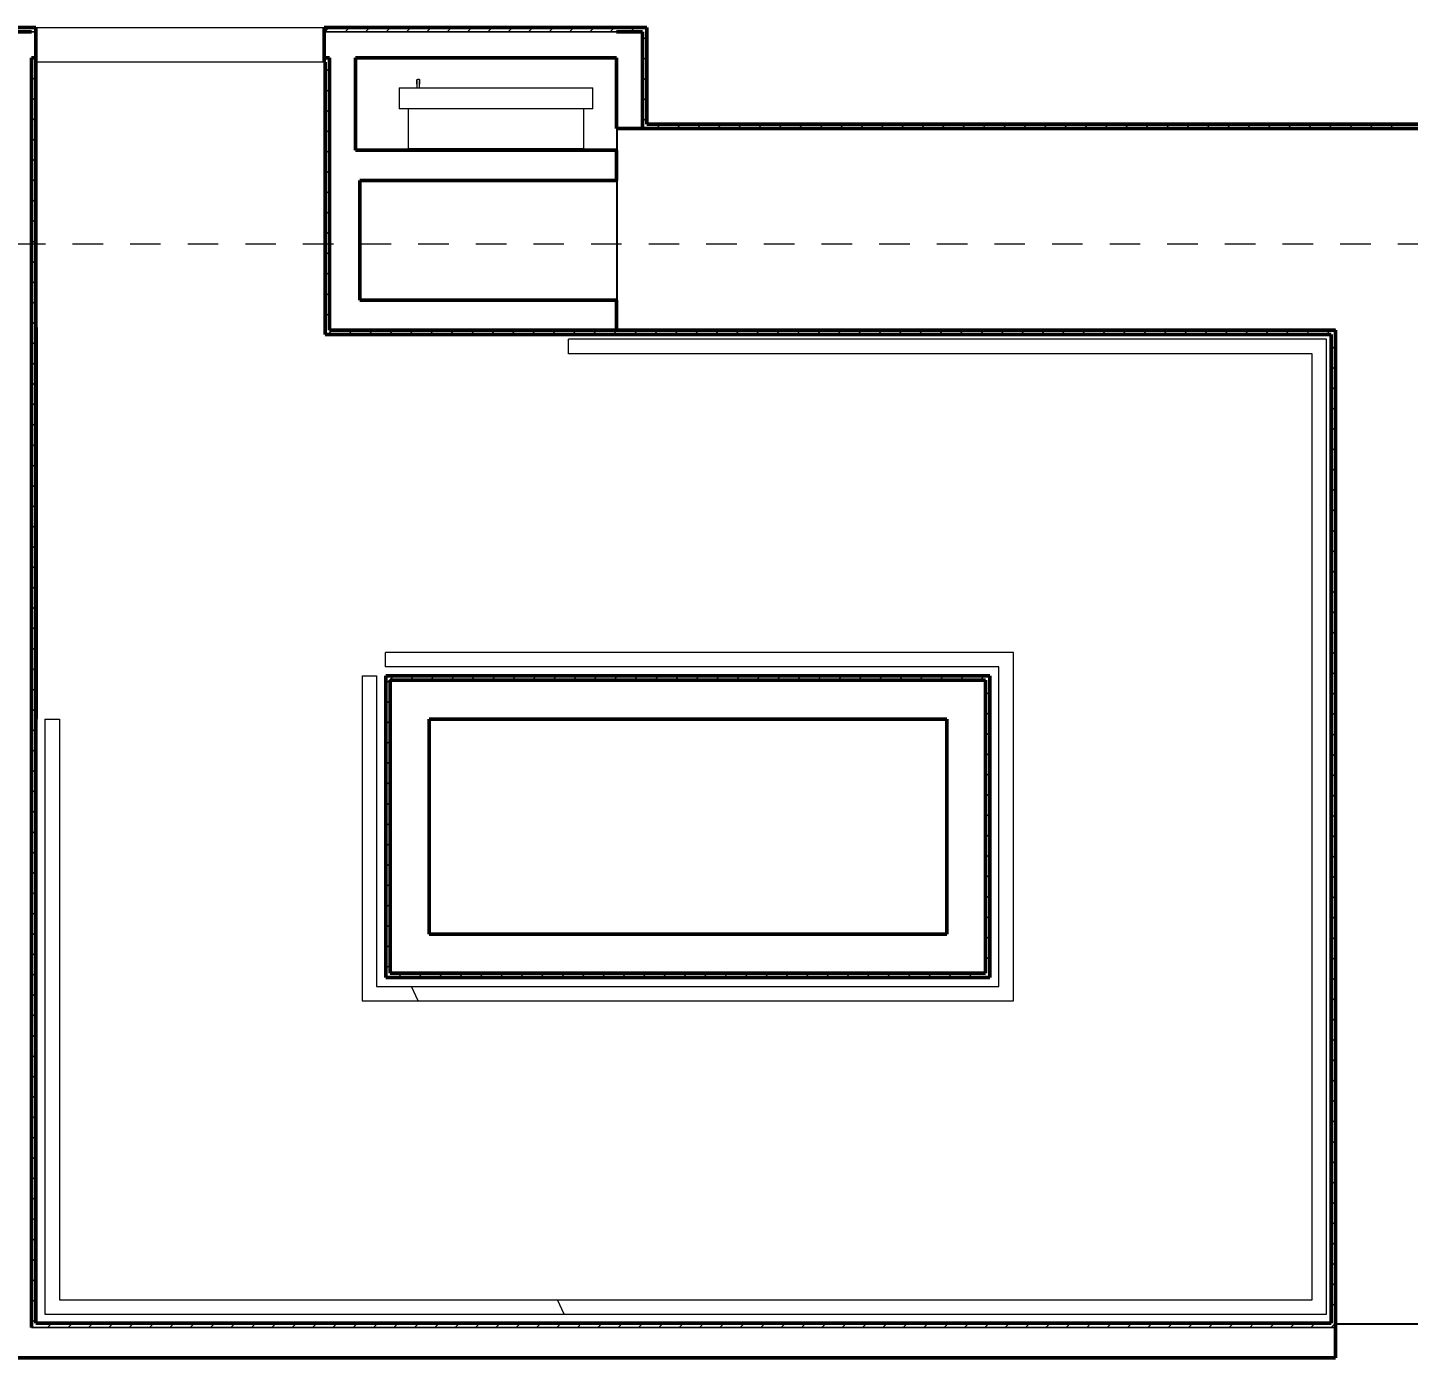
# Model space of a CAD drawing. Header units: inches. Extents: x -3 to 209, y -384 to 20.
# Drawn here: x 146.805 to 151.597, y -181.744 to -177.117 of the extents above; entities that cross this region are included whole.
import ezdxf
from ezdxf import colors
from ezdxf.entities.mleader import LeaderData, LeaderLine
from ezdxf.math import Vec2, Vec3

# ---------------------------------------------------------------- set-up
doc = ezdxf.new("R2010")
doc.units = ezdxf.units.IN
doc.header["$MEASUREMENT"] = 0
doc.linetypes.add('Grid Line', pattern=[0.022225, 0.0127, -0.003175, 0.003175, -0.003175])
doc.linetypes.add('Grid Line 1_2_', pattern=[0.022225, 0.0127, -0.003175, 0.003175, -0.003175])
for name, color, linetype, lineweight in [('A-DETL', 253, 'Continuous', 9), ('A-FLOR-HRAL', 253, 'Continuous', 9), ('A-WALL-PATT', 253, 'Continuous', 50), ('HVAC -Textos Extraccion', 2, 'Continuous', 9), ('M-EQPM', 7, 'Continuous', 50), ('S-BEAM', 253, 'Continuous', 13), ('S-GRID', 253, 'Continuous', 9)]:
    doc.layers.add(name, color=color, linetype=linetype, lineweight=lineweight)
doc.layers.add('A-WALL', color=253, linetype='Continuous')
doc.styles.get("Standard").update_dxf_attribs({"font": 'arial.ttf'})

msp = doc.modelspace()

# ---------------------------------------------------------------- linework, layer by layer
at = {"layer": 'A-DETL'}
for p, q in [((148.156, -177.2996), (148.1561, -177.2995)), ((148.156, -177.2996), (148.1561, -177.2995)), ((148.156, -177.2998), (148.156, -177.2996)), ((148.156, -177.2998), (148.156, -177.2996)), ((148.156, -177.3), (148.156, -177.2998)), ((148.156, -177.3), (148.156, -177.2998)), ((148.156, -177.3001), (148.156, -177.3)), ((148.156, -177.3), (148.156, -177.3)), ((148.156, -177.3), (148.156, -177.3)), ((148.156, -177.3), (148.156, -177.3001)), ((148.156, -177.3001), (148.156, -177.3)), ((148.156, -177.3), (148.156, -177.3)), ((148.156, -177.3), (148.156, -177.3)), ((148.156, -177.3), (148.156, -177.3001)), ((148.156, -177.3002), (148.156, -177.3001)), ((148.156, -177.3001), (148.156, -177.3001)), ((148.156, -177.3001), (148.156, -177.3001)), ((148.156, -177.3001), (148.156, -177.3002)), ((148.156, -177.3002), (148.156, -177.3001)), ((148.156, -177.3001), (148.156, -177.3001)), ((148.156, -177.3001), (148.156, -177.3001)), ((148.156, -177.3001), (148.156, -177.3002)), ((148.156, -177.3003), (148.156, -177.3002)), ((148.156, -177.3002), (148.156, -177.3003)), ((148.156, -177.3003), (148.156, -177.3002)), ((148.156, -177.3002), (148.156, -177.3003)), ((148.156, -177.3004), (148.156, -177.3003)), ((148.156, -177.3003), (148.156, -177.3004)), ((148.156, -177.3004), (148.156, -177.3003)), ((148.156, -177.3003), (148.156, -177.3004)), ((148.156, -177.3006), (148.156, -177.3004)), ((148.156, -177.3004), (148.156, -177.3005)), ((148.156, -177.3006), (148.156, -177.3004)), ((148.156, -177.3004), (148.156, -177.3005)), ((148.156, -177.3005), (148.156, -177.3007)), ((148.156, -177.3005), (148.156, -177.3007)), ((148.156, -177.3007), (148.156, -177.3006)), ((148.156, -177.3007), (148.156, -177.3006)), ((148.156, -177.3009), (148.156, -177.3007)), ((148.156, -177.3007), (148.156, -177.3008)), ((148.156, -177.3009), (148.156, -177.3007)), ((148.156, -177.3007), (148.156, -177.3008)), ((148.156, -177.3008), (148.156, -177.301)), ((148.156, -177.3008), (148.156, -177.301)), ((148.156, -177.3011), (148.156, -177.3009)), ((148.156, -177.3011), (148.156, -177.3009)), ((148.156, -177.301), (148.156, -177.3012)), ((148.156, -177.301), (148.156, -177.3012)), ((148.156, -177.3012), (148.156, -177.3011)), ((148.156, -177.3012), (148.156, -177.3011)), ((148.1561, -177.2991), (148.1562, -177.2989)), ((148.1561, -177.2991), (148.1562, -177.2989)), ((148.1561, -177.2993), (148.1561, -177.2991)), ((148.1561, -177.2993), (148.1561, -177.2991)), ((148.1561, -177.2995), (148.1561, -177.2993)), ((148.1561, -177.2995), (148.1561, -177.2993)), ((148.1562, -177.2987), (148.1563, -177.2985)), ((148.1562, -177.2987), (148.1563, -177.2985)), ((148.1562, -177.2989), (148.1562, -177.2987)), ((148.1562, -177.2989), (148.1562, -177.2987)), ((148.1563, -177.2984), (148.1564, -177.2982)), ((148.1563, -177.2984), (148.1564, -177.2982)), ((148.1563, -177.2985), (148.1563, -177.2984)), ((148.1563, -177.2985), (148.1563, -177.2984)), ((148.1564, -177.2982), (148.1565, -177.298)), ((148.1564, -177.2982), (148.1565, -177.298)), ((148.1565, -177.298), (148.1566, -177.2978)), ((148.1565, -177.298), (148.1566, -177.2978)), ((148.1566, -177.2977), (148.1567, -177.2975)), ((148.1566, -177.2977), (148.1567, -177.2975)), ((148.1566, -177.2978), (148.1566, -177.2977)), ((148.1566, -177.2978), (148.1566, -177.2977)), ((148.1567, -177.2975), (148.1569, -177.2973)), ((148.1567, -177.2975), (148.1569, -177.2973)), ((148.1569, -177.2973), (148.157, -177.2972)), ((148.1569, -177.2973), (148.157, -177.2972)), ((148.157, -177.2972), (148.1571, -177.297)), ((148.157, -177.2972), (148.1571, -177.297)), ((148.1571, -177.297), (148.1572, -177.2969)), ((148.1571, -177.297), (148.1572, -177.2969)), ((148.1572, -177.2969), (148.1573, -177.2967)), ((148.1572, -177.2969), (148.1573, -177.2967)), ((148.1573, -177.2967), (148.1575, -177.2966)), ((148.1573, -177.2967), (148.1575, -177.2966)), ((148.1575, -177.2966), (148.1576, -177.2965)), ((148.1575, -177.2966), (148.1576, -177.2965)), ((148.1576, -177.2965), (148.1577, -177.2964)), ((148.1576, -177.2965), (148.1577, -177.2964)), ((148.1577, -177.2964), (148.1579, -177.2962)), ((148.1577, -177.2964), (148.1579, -177.2962)), ((148.1579, -177.2962), (148.1581, -177.2961)), ((148.1579, -177.2962), (148.1581, -177.2961)), ((148.1581, -177.2961), (148.1582, -177.296)), ((148.1581, -177.2961), (148.1582, -177.296)), ((148.1582, -177.296), (148.1584, -177.2959)), ((148.1582, -177.296), (148.1584, -177.2959)), ((148.1584, -177.2959), (148.1585, -177.2958)), ((148.1584, -177.2959), (148.1585, -177.2958)), ((148.163, -177.2958), (148.1631, -177.2959)), ((148.163, -177.2958), (148.1631, -177.2959)), ((148.1631, -177.2959), (148.1633, -177.296)), ((148.1631, -177.2959), (148.1633, -177.296)), ((148.1633, -177.296), (148.1635, -177.2961)), ((148.1633, -177.296), (148.1635, -177.2961)), ((148.1635, -177.2961), (148.1636, -177.2962)), ((148.1635, -177.2961), (148.1636, -177.2962)), ((148.1636, -177.2962), (148.1638, -177.2963)), ((148.1636, -177.2962), (148.1638, -177.2963)), ((148.1638, -177.2963), (148.1639, -177.2964)), ((148.1638, -177.2963), (148.1639, -177.2964)), ((148.1639, -177.2964), (148.1641, -177.2966)), ((148.1639, -177.2964), (148.1641, -177.2966)), ((148.1641, -177.2966), (148.1642, -177.2967)), ((148.1641, -177.2966), (148.1642, -177.2967)), ((148.1642, -177.2967), (148.1643, -177.2968)), ((148.1642, -177.2967), (148.1643, -177.2968)), ((148.1643, -177.2968), (148.1645, -177.297)), ((148.1643, -177.2968), (148.1645, -177.297)), ((148.1645, -177.297), (148.1646, -177.2971)), ((148.1645, -177.297), (148.1646, -177.2971)), ((148.1646, -177.2971), (148.1647, -177.2973)), ((148.1646, -177.2971), (148.1647, -177.2973)), ((148.1647, -177.2973), (148.1648, -177.2975)), ((148.1647, -177.2973), (148.1648, -177.2975)), ((148.1648, -177.2975), (148.1649, -177.2976)), ((148.1648, -177.2975), (148.1649, -177.2976)), ((148.1649, -177.2976), (148.165, -177.2978)), ((148.1649, -177.2976), (148.165, -177.2978)), ((148.165, -177.2978), (148.1651, -177.298)), ((148.165, -177.2978), (148.1651, -177.298)), ((148.1651, -177.298), (148.1651, -177.2981)), ((148.1651, -177.298), (148.1651, -177.2981)), ((148.1651, -177.2981), (148.1652, -177.2983)), ((148.1651, -177.2981), (148.1652, -177.2983)), ((148.1652, -177.2983), (148.1653, -177.2985)), ((148.1652, -177.2983), (148.1653, -177.2985)), ((148.1653, -177.2985), (148.1653, -177.2987)), ((148.1653, -177.2985), (148.1653, -177.2987)), ((148.1653, -177.2987), (148.1654, -177.2988)), ((148.1653, -177.2987), (148.1654, -177.2988)), ((148.1654, -177.2988), (148.1654, -177.299)), ((148.1654, -177.2988), (148.1654, -177.299)), ((148.1654, -177.299), (148.1655, -177.2992)), ((148.1654, -177.299), (148.1655, -177.2992)), ((148.1655, -177.2992), (148.1655, -177.2994)), ((148.1655, -177.2992), (148.1655, -177.2994)), ((148.1655, -177.2994), (148.1655, -177.2996)), ((148.1655, -177.2994), (148.1655, -177.2996)), ((148.1655, -177.2996), (148.1655, -177.2998)), ((148.1655, -177.2996), (148.1655, -177.2998)), ((148.1655, -177.2998), (148.1655, -177.3)), ((148.1655, -177.2998), (148.1655, -177.3)), ((148.1655, -177.3), (148.1655, -177.3)), ((148.1655, -177.3), (148.1655, -177.3001)), ((148.1655, -177.3), (148.1655, -177.3)), ((148.1655, -177.3001), (148.1655, -177.3)), ((148.1655, -177.3), (148.1655, -177.3)), ((148.1655, -177.3), (148.1655, -177.3)), ((148.1655, -177.3), (148.1655, -177.3001)), ((148.1655, -177.3), (148.1655, -177.3)), ((148.1655, -177.3001), (148.1655, -177.3)), ((148.1655, -177.3), (148.1655, -177.3)), ((148.1655, -177.3001), (148.1655, -177.3001)), ((148.1655, -177.3001), (148.1655, -177.3002)), ((148.1655, -177.3002), (148.1655, -177.3001)), ((148.1655, -177.3001), (148.1655, -177.3001)), ((148.1655, -177.3001), (148.1655, -177.3001)), ((148.1655, -177.3001), (148.1655, -177.3002)), ((148.1655, -177.3002), (148.1655, -177.3001)), ((148.1655, -177.3001), (148.1655, -177.3001)), ((148.1655, -177.3002), (148.1655, -177.3003)), ((148.1655, -177.3003), (148.1655, -177.3002)), ((148.1655, -177.3002), (148.1655, -177.3003)), ((148.1655, -177.3003), (148.1655, -177.3002)), ((148.1655, -177.3003), (148.1655, -177.3004)), ((148.1655, -177.3004), (148.1655, -177.3003)), ((148.1655, -177.3003), (148.1655, -177.3004)), ((148.1655, -177.3004), (148.1655, -177.3003)), ((148.1655, -177.3004), (148.1655, -177.3005)), ((148.1655, -177.3006), (148.1655, -177.3004)), ((148.1655, -177.3004), (148.1655, -177.3005)), ((148.1655, -177.3006), (148.1655, -177.3004)), ((148.1655, -177.3005), (148.1655, -177.3007)), ((148.1655, -177.3005), (148.1655, -177.3007)), ((148.1655, -177.3007), (148.1655, -177.3006)), ((148.1655, -177.3007), (148.1655, -177.3006)), ((148.1655, -177.3007), (148.1655, -177.3008)), ((148.1655, -177.3009), (148.1655, -177.3007)), ((148.1655, -177.3007), (148.1655, -177.3008)), ((148.1655, -177.3009), (148.1655, -177.3007)), ((148.1655, -177.3008), (148.1655, -177.301)), ((148.1655, -177.3008), (148.1655, -177.301)), ((148.1655, -177.3011), (148.1655, -177.3009)), ((148.1655, -177.3011), (148.1655, -177.3009)), ((148.1655, -177.301), (148.1655, -177.3012)), ((148.1655, -177.301), (148.1655, -177.3012)), ((148.1655, -177.3012), (148.1655, -177.3011)), ((148.1655, -177.3012), (148.1655, -177.3011))]:
    msp.add_line(p, q, dxfattribs=at)
at = {"layer": 'A-FLOR-HRAL'}
for p, q in [((148.6821, -178.2489), (148.6821, -178.1989)), ((150.3621, -178.1989), (148.6821, -178.1989)), ((151.3134, -178.1989), (150.3621, -178.1989)), ((151.3134, -179.5347), (151.3134, -178.1989)), ((150.3621, -178.2489), (148.6821, -178.2489)), ((151.2634, -178.2489), (150.3621, -178.2489)), ((151.2634, -179.5347), (151.2634, -178.2489)), ((148.0471, -179.3361), (148.0471, -179.2861)), ((148.6821, -179.2861), (148.0471, -179.2861)), ((150.2262, -179.2861), (148.6821, -179.2861)), ((150.2262, -179.5347), (150.2262, -179.2861)), ((147.9657, -179.3675), (148.0157, -179.3675)), ((147.9657, -179.3675), (147.9657, -179.5175)), ((148.0157, -179.3675), (148.0157, -179.5175)), ((148.6821, -179.3361), (148.0471, -179.3361)), ((150.1762, -179.3361), (148.6821, -179.3361)), ((150.1762, -179.5347), (150.1762, -179.3361)), ((146.8652, -179.5175), (146.9152, -179.5175)), ((146.8652, -179.5175), (146.8652, -180.3575)), ((146.9152, -179.5175), (146.9152, -180.3575)), ((147.9657, -179.5175), (147.9657, -180.3575)), ((148.0157, -179.5175), (148.0157, -180.3575)), ((150.1762, -180.4461), (150.1762, -179.5347)), ((150.2262, -180.4961), (150.2262, -179.5347)), ((151.2634, -180.6547), (151.2634, -179.5347)), ((151.3134, -180.6547), (151.3134, -179.5347)), ((146.8652, -180.3575), (146.8652, -181.5832)), ((146.9152, -180.3575), (146.9152, -181.5332)), ((147.9657, -180.3575), (147.9657, -180.4961)), ((148.0157, -180.3575), (148.0157, -180.4461)), ((148.0157, -180.4461), (148.1369, -180.4461)), ((148.1602, -180.4961), (148.1369, -180.4461)), ((148.1369, -180.4461), (150.0821, -180.4461)), ((150.0821, -180.4461), (150.1762, -180.4461)), ((147.9657, -180.4961), (148.1602, -180.4961)), ((148.1602, -180.4961), (150.0821, -180.4961)), ((150.0821, -180.4961), (150.2262, -180.4961)), ((151.2634, -181.5332), (151.2634, -180.6547)), ((151.3134, -181.5832), (151.3134, -180.6547)), ((146.9152, -181.5332), (147.8421, -181.5332)), ((147.8421, -181.5332), (148.6439, -181.5332)), ((148.6672, -181.5832), (148.6439, -181.5332)), ((148.6439, -181.5332), (150.0821, -181.5332)), ((150.0821, -181.5332), (151.2634, -181.5332)), ((146.8652, -181.5832), (147.8421, -181.5832)), ((147.8421, -181.5832), (148.6672, -181.5832)), ((148.6672, -181.5832), (150.0821, -181.5832)), ((150.0821, -181.5832), (151.3134, -181.5832))]:
    msp.add_line(p, q, dxfattribs=at)
at = {"layer": 'A-WALL', "lineweight": 50}
for p, q in [((146.8338, -177.1168), (145.7245, -177.1168)), ((146.8338, -177.1318), (146.8338, -177.1168)), ((148.9388, -177.1168), (147.8338, -177.1168)), ((147.8338, -177.1168), (147.8338, -177.1318)), ((148.9538, -177.1168), (148.9388, -177.1168)), ((148.9538, -177.4525), (148.9538, -177.1168)), ((145.7245, -177.1318), (146.8188, -177.1318)), ((146.8188, -177.1318), (146.7138, -177.1318)), ((146.8338, -177.2218), (146.8338, -177.1318)), ((147.8338, -177.1318), (147.8338, -177.2218)), ((148.9388, -177.1318), (148.8488, -177.1318)), ((148.8488, -177.1318), (148.9388, -177.1318)), ((148.9388, -177.4675), (148.9388, -177.1318)), ((148.9388, -177.1318), (148.9388, -177.4675)), ((146.8337, -177.2218), (146.8187, -177.2218)), ((146.8187, -177.2218), (146.8188, -178.1676)), ((146.8188, -181.6296), (146.8188, -177.2218)), ((146.8188, -177.2218), (146.8338, -177.2218)), ((146.8338, -178.1676), (146.8337, -177.2218)), ((147.8338, -177.2218), (147.8338, -177.2368)), ((147.8338, -177.2368), (147.838, -177.2368)), ((147.838, -177.2218), (147.853, -177.2218)), ((147.853, -177.2218), (147.838, -177.2218)), ((147.838, -177.2368), (147.838, -178.1676)), ((147.853, -177.2218), (147.853, -177.5426)), ((147.853, -178.1676), (147.853, -177.2218)), ((147.943, -177.5426), (147.943, -177.2218)), ((147.943, -177.2218), (148.8488, -177.2218)), ((148.8488, -177.2218), (148.8488, -177.4675)), ((155.2511, -177.4525), (148.9538, -177.4525)), ((148.8488, -177.4675), (148.9388, -177.4675)), ((148.9388, -177.4675), (148.9538, -177.4675)), ((148.9538, -177.4675), (153.4209, -177.4675)), ((147.853, -177.5426), (147.853, -177.6476)), ((148.8488, -177.5426), (147.943, -177.5426)), ((148.8488, -177.6476), (148.8488, -177.5426)), ((147.853, -177.6476), (147.853, -178.1675)), ((147.958, -177.6476), (148.8488, -177.6476)), ((147.958, -178.0625), (147.958, -177.6476)), ((148.8488, -178.0625), (147.958, -178.0625)), ((148.8488, -178.1675), (148.8488, -178.0625)), ((146.8188, -178.1676), (146.8188, -181.6146)), ((146.8338, -181.6146), (146.8338, -178.1676)), ((147.838, -178.1676), (147.838, -178.1826)), ((147.853, -178.1675), (147.958, -178.1675)), ((151.3298, -178.1676), (147.853, -178.1676)), ((147.958, -178.1675), (148.8488, -178.1675)), ((151.3448, -178.1676), (151.3298, -178.1676)), ((151.3448, -181.6146), (151.3448, -178.1676)), ((147.838, -178.1826), (151.3298, -178.1826)), ((151.3298, -178.1826), (151.3298, -181.6146)), ((150.1448, -179.3675), (148.0485, -179.3675)), ((148.0485, -179.3675), (148.0485, -179.3825)), ((150.1448, -179.3825), (150.1448, -179.3675)), ((148.0485, -179.3825), (148.0485, -180.3997)), ((150.1298, -179.3825), (148.0635, -179.3825)), ((148.0635, -179.3825), (148.0635, -179.5175)), ((148.0635, -179.3825), (150.1298, -179.3825)), ((148.0635, -180.3997), (148.0635, -179.3825)), ((150.1298, -179.5175), (150.1298, -179.3825)), ((150.1298, -179.3825), (150.1298, -180.3997)), ((150.1448, -180.4147), (150.1448, -179.3825)), ((148.0635, -179.5175), (148.0635, -180.2647)), ((148.1985, -179.5175), (149.9948, -179.5175)), ((148.1985, -180.2647), (148.1985, -179.5175)), ((149.9948, -179.5175), (149.9948, -180.2647)), ((150.1298, -180.3997), (150.1298, -179.5175)), ((148.0635, -180.2647), (148.0635, -180.3997)), ((149.9948, -180.2647), (148.1985, -180.2647)), ((148.0485, -180.3997), (148.0485, -180.4147)), ((148.0485, -180.4147), (150.1298, -180.4147)), ((148.0635, -180.3997), (149.9948, -180.3997)), ((150.1298, -180.3997), (148.0635, -180.3997)), ((149.9948, -180.3997), (150.1298, -180.3997)), ((150.1298, -180.4147), (150.1448, -180.4147)), ((146.8188, -181.6146), (146.8188, -181.6296)), ((151.3298, -181.6146), (146.8338, -181.6146)), ((151.3448, -181.6296), (151.3448, -181.6146)), ((151.3448, -181.7346), (151.3448, -181.6296)), ((146.7138, -181.7346), (146.8188, -181.7346)), ((146.8188, -181.7346), (151.3448, -181.7346))]:
    msp.add_line(p, q, dxfattribs=at)
at = {"layer": 'A-WALL', "lineweight": 9}
for p, q in [((146.8338, -177.1168), (147.8338, -177.1168)), ((147.8338, -177.2368), (146.8338, -177.2368))]:
    msp.add_line(p, q, dxfattribs=at)
at = {"layer": 'A-WALL', "lineweight": 18}
for p, q in [((146.8338, -177.1318), (146.8188, -177.1318)), ((146.8188, -177.1318), (146.8338, -177.1318)), ((148.8488, -177.1318), (147.8338, -177.1318)), ((147.8338, -177.1318), (148.8488, -177.1318)), ((147.8338, -177.2218), (147.838, -177.2218)), ((147.838, -177.2218), (147.8338, -177.2218)), ((151.3448, -181.6296), (146.8188, -181.6296)), ((146.8188, -181.6296), (151.3448, -181.6296))]:
    msp.add_line(p, q, dxfattribs=at)
at = {"layer": 'A-WALL', "lineweight": 25}
for p, q in [((152.0458, -177.4675), (148.8498, -177.4675)), ((148.8498, -177.4675), (148.8498, -178.1675)), ((148.8498, -178.1675), (151.3458, -178.1675)), ((151.3458, -178.1675), (151.3458, -181.6175)), ((151.3458, -181.6175), (152.0458, -181.6175))]:
    msp.add_line(p, q, dxfattribs=at)
at = {"layer": 'A-WALL-PATT', "linetype": 'Continuous', "lineweight": 9}
for p, q in [((147.8368, -177.1318), (147.8518, -177.1168)), ((147.9075, -177.1318), (147.9225, -177.1168)), ((147.9782, -177.1318), (147.9932, -177.1168)), ((148.0489, -177.1318), (148.0639, -177.1168)), ((148.1196, -177.1318), (148.1346, -177.1168)), ((148.1903, -177.1318), (148.2053, -177.1168)), ((148.261, -177.1318), (148.276, -177.1168)), ((148.3318, -177.1318), (148.3468, -177.1168)), ((148.4025, -177.1318), (148.4175, -177.1168)), ((148.4732, -177.1318), (148.4882, -177.1168)), ((148.5439, -177.1318), (148.5589, -177.1168)), ((148.6146, -177.1318), (148.6296, -177.1168)), ((148.6853, -177.1318), (148.7003, -177.1168)), ((148.756, -177.1318), (148.771, -177.1168)), ((148.8267, -177.1318), (148.8417, -177.1168)), ((148.8974, -177.1318), (148.9124, -177.1168)), ((148.9388, -177.1611), (148.9538, -177.1461)), ((148.9388, -177.2319), (148.9538, -177.2169)), ((146.8187, -177.2306), (146.8275, -177.2218)), ((147.838, -177.272), (147.853, -177.257)), ((146.8188, -177.3013), (146.8337, -177.2863)), ((148.9388, -177.3026), (148.9538, -177.2876)), ((146.8188, -177.372), (146.8338, -177.357)), ((147.838, -177.3427), (147.853, -177.3277)), ((148.9388, -177.3733), (148.9538, -177.3583)), ((147.838, -177.4134), (147.853, -177.3984)), ((146.8188, -177.4427), (146.8338, -177.4277)), ((148.9388, -177.444), (148.9538, -177.429)), ((148.986, -177.4675), (149.001, -177.4525)), ((149.0567, -177.4675), (149.0717, -177.4525)), ((149.1274, -177.4675), (149.1424, -177.4525)), ((149.1981, -177.4675), (149.2131, -177.4525)), ((149.2688, -177.4675), (149.2838, -177.4525)), ((149.3395, -177.4675), (149.3545, -177.4525)), ((149.4102, -177.4675), (149.4252, -177.4525)), ((149.481, -177.4675), (149.496, -177.4525)), ((149.5517, -177.4675), (149.5667, -177.4525)), ((149.6224, -177.4675), (149.6374, -177.4525)), ((149.6931, -177.4675), (149.7081, -177.4525)), ((149.7638, -177.4675), (149.7788, -177.4525)), ((149.8345, -177.4675), (149.8495, -177.4525)), ((149.9052, -177.4675), (149.9202, -177.4525)), ((149.9759, -177.4675), (149.9909, -177.4525)), ((150.0466, -177.4675), (150.0616, -177.4525)), ((150.1174, -177.4675), (150.1324, -177.4525)), ((150.1881, -177.4675), (150.2031, -177.4525)), ((150.2588, -177.4675), (150.2738, -177.4525)), ((150.3295, -177.4675), (150.3445, -177.4525)), ((150.4002, -177.4675), (150.4152, -177.4525)), ((150.4709, -177.4675), (150.4859, -177.4525)), ((150.5416, -177.4675), (150.5566, -177.4525)), ((150.6123, -177.4675), (150.6273, -177.4525)), ((150.683, -177.4675), (150.698, -177.4525)), ((150.7538, -177.4675), (150.7688, -177.4525)), ((150.8245, -177.4675), (150.8395, -177.4525)), ((150.8952, -177.4675), (150.9102, -177.4525)), ((150.9659, -177.4675), (150.9809, -177.4525)), ((151.0366, -177.4675), (151.0516, -177.4525)), ((151.1073, -177.4675), (151.1223, -177.4525)), ((151.178, -177.4675), (151.193, -177.4525)), ((151.2487, -177.4675), (151.2637, -177.4525)), ((151.3194, -177.4675), (151.3344, -177.4525)), ((151.3901, -177.4675), (151.4051, -177.4525)), ((151.4609, -177.4675), (151.4759, -177.4525)), ((151.5316, -177.4675), (151.5466, -177.4525)), ((146.8188, -177.5134), (146.8338, -177.4984)), ((147.838, -177.4841), (147.853, -177.4691)), ((147.838, -177.5549), (147.853, -177.5399)), ((146.8188, -177.5841), (146.8338, -177.5691)), ((146.8188, -177.6548), (146.8338, -177.6398)), ((147.838, -177.6256), (147.853, -177.6106)), ((147.838, -177.6963), (147.853, -177.6813)), ((146.8188, -177.7255), (146.8338, -177.7105)), ((146.8188, -177.7962), (146.8338, -177.7812)), ((147.838, -177.767), (147.853, -177.752)), ((147.838, -177.8377), (147.853, -177.8227)), ((146.8188, -177.867), (146.8338, -177.852)), ((146.8188, -177.9377), (146.8338, -177.9227)), ((147.838, -177.9084), (147.853, -177.8934)), ((147.838, -177.9791), (147.853, -177.9641)), ((146.8188, -178.0084), (146.8338, -177.9934)), ((147.838, -178.0498), (147.853, -178.0348)), ((146.8188, -178.0791), (146.8338, -178.0641)), ((147.838, -178.1205), (147.853, -178.1055)), ((146.8188, -178.1498), (146.8338, -178.1348)), ((147.8467, -178.1826), (147.8617, -178.1676)), ((147.9174, -178.1826), (147.9324, -178.1676)), ((147.9881, -178.1826), (148.0031, -178.1676)), ((148.0588, -178.1826), (148.0738, -178.1676)), ((148.1295, -178.1826), (148.1445, -178.1676)), ((148.2002, -178.1826), (148.2152, -178.1676)), ((148.2709, -178.1826), (148.2859, -178.1676)), ((148.3416, -178.1826), (148.3566, -178.1676)), ((148.4124, -178.1826), (148.4274, -178.1676)), ((148.4831, -178.1826), (148.4981, -178.1676)), ((148.5538, -178.1826), (148.5688, -178.1676)), ((148.6245, -178.1826), (148.6395, -178.1676)), ((148.6952, -178.1826), (148.7102, -178.1676)), ((148.7659, -178.1826), (148.7809, -178.1676)), ((148.8366, -178.1826), (148.8516, -178.1676)), ((148.9073, -178.1826), (148.9223, -178.1676)), ((148.978, -178.1826), (148.993, -178.1676)), ((149.0487, -178.1826), (149.0637, -178.1676)), ((149.1195, -178.1826), (149.1345, -178.1676)), ((149.1902, -178.1826), (149.2052, -178.1676)), ((149.2609, -178.1826), (149.2759, -178.1676)), ((149.3316, -178.1826), (149.3466, -178.1676)), ((149.4023, -178.1826), (149.4173, -178.1676)), ((149.473, -178.1826), (149.488, -178.1676)), ((149.5437, -178.1826), (149.5587, -178.1676)), ((149.6144, -178.1826), (149.6294, -178.1676)), ((149.6851, -178.1826), (149.7001, -178.1676)), ((149.7559, -178.1826), (149.7709, -178.1676)), ((149.8266, -178.1826), (149.8416, -178.1676)), ((149.8973, -178.1826), (149.9123, -178.1676)), ((149.968, -178.1826), (149.983, -178.1676)), ((150.0387, -178.1826), (150.0537, -178.1676)), ((150.1094, -178.1826), (150.1244, -178.1676)), ((150.1801, -178.1826), (150.1951, -178.1676)), ((150.2508, -178.1826), (150.2658, -178.1676)), ((150.3215, -178.1826), (150.3365, -178.1676)), ((150.3923, -178.1826), (150.4073, -178.1676)), ((150.463, -178.1826), (150.478, -178.1676)), ((150.5337, -178.1826), (150.5487, -178.1676)), ((150.6044, -178.1826), (150.6194, -178.1676)), ((150.6751, -178.1826), (150.6901, -178.1676)), ((150.7458, -178.1826), (150.7608, -178.1676)), ((150.8165, -178.1826), (150.8315, -178.1676)), ((150.8872, -178.1826), (150.9022, -178.1676)), ((150.9579, -178.1826), (150.9729, -178.1676)), ((151.0286, -178.1826), (151.0436, -178.1676)), ((151.0994, -178.1826), (151.1144, -178.1676)), ((151.1701, -178.1826), (151.1851, -178.1676)), ((151.2408, -178.1826), (151.2558, -178.1676)), ((151.3115, -178.1826), (151.3265, -178.1676)), ((146.8188, -178.2205), (146.8338, -178.2055)), ((151.3298, -178.235), (151.3448, -178.22)), ((146.8188, -178.2912), (146.8338, -178.2762)), ((151.3298, -178.3057), (151.3448, -178.2907)), ((146.8188, -178.3619), (146.8338, -178.3469)), ((151.3298, -178.3764), (151.3448, -178.3614)), ((146.8188, -178.4326), (146.8338, -178.4176)), ((151.3298, -178.4471), (151.3448, -178.4321)), ((146.8188, -178.5033), (146.8338, -178.4883)), ((151.3298, -178.5178), (151.3448, -178.5028)), ((146.8188, -178.5741), (146.8338, -178.5591)), ((151.3298, -178.5885), (151.3448, -178.5735)), ((146.8188, -178.6448), (146.8338, -178.6298)), ((151.3298, -178.6592), (151.3448, -178.6442)), ((146.8188, -178.7155), (146.8338, -178.7005)), ((151.3298, -178.7299), (151.3448, -178.7149)), ((146.8188, -178.7862), (146.8338, -178.7712)), ((151.3298, -178.8006), (151.3448, -178.7856)), ((146.8188, -178.8569), (146.8338, -178.8419)), ((151.3298, -178.8714), (151.3448, -178.8564)), ((146.8188, -178.9276), (146.8338, -178.9126)), ((151.3298, -178.9421), (151.3448, -178.9271)), ((146.8188, -178.9983), (146.8338, -178.9833)), ((151.3298, -179.0128), (151.3448, -178.9978)), ((146.8188, -179.069), (146.8338, -179.054)), ((151.3298, -179.0835), (151.3448, -179.0685)), ((146.8188, -179.1397), (146.8338, -179.1247)), ((151.3298, -179.1542), (151.3448, -179.1392)), ((146.8188, -179.2104), (146.8338, -179.1954)), ((151.3298, -179.2249), (151.3448, -179.2099)), ((146.8188, -179.2812), (146.8338, -179.2662)), ((151.3298, -179.2956), (151.3448, -179.2806)), ((146.8188, -179.3519), (146.8338, -179.3369)), ((148.0609, -179.3825), (148.0759, -179.3675)), ((148.1316, -179.3825), (148.1466, -179.3675)), ((148.2024, -179.3825), (148.2174, -179.3675)), ((148.2731, -179.3825), (148.2881, -179.3675)), ((148.3438, -179.3825), (148.3588, -179.3675)), ((148.4145, -179.3825), (148.4295, -179.3675)), ((148.4852, -179.3825), (148.5002, -179.3675)), ((148.5559, -179.3825), (148.5709, -179.3675)), ((148.6266, -179.3825), (148.6416, -179.3675)), ((148.6973, -179.3825), (148.7123, -179.3675)), ((148.768, -179.3825), (148.783, -179.3675)), ((148.8388, -179.3825), (148.8538, -179.3675)), ((148.9095, -179.3825), (148.9245, -179.3675)), ((148.9802, -179.3825), (148.9952, -179.3675)), ((149.0509, -179.3825), (149.0659, -179.3675)), ((149.1216, -179.3825), (149.1366, -179.3675)), ((149.1923, -179.3825), (149.2073, -179.3675)), ((149.263, -179.3825), (149.278, -179.3675)), ((149.3337, -179.3825), (149.3487, -179.3675)), ((149.4044, -179.3825), (149.4194, -179.3675)), ((149.4751, -179.3825), (149.4901, -179.3675)), ((149.5459, -179.3825), (149.5609, -179.3675)), ((149.6166, -179.3825), (149.6316, -179.3675)), ((149.6873, -179.3825), (149.7023, -179.3675)), ((149.758, -179.3825), (149.773, -179.3675)), ((149.8287, -179.3825), (149.8437, -179.3675)), ((149.8994, -179.3825), (149.9144, -179.3675)), ((149.9701, -179.3825), (149.9851, -179.3675)), ((150.0408, -179.3825), (150.0558, -179.3675)), ((150.1115, -179.3825), (150.1265, -179.3675)), ((151.3298, -179.3663), (151.3448, -179.3513)), ((146.8188, -179.4226), (146.8338, -179.4076)), ((148.0485, -179.3949), (148.0609, -179.3825)), ((150.1298, -179.435), (150.1448, -179.42)), ((151.3298, -179.437), (151.3448, -179.422)), ((148.0485, -179.4656), (148.0635, -179.4506)), ((146.8188, -179.4933), (146.8338, -179.4783)), ((150.1298, -179.5057), (150.1448, -179.4907)), ((151.3298, -179.5077), (151.3448, -179.4927)), ((146.8188, -179.564), (146.8338, -179.549)), ((148.0485, -179.5363), (148.0635, -179.5213)), ((150.1298, -179.5764), (150.1448, -179.5614)), ((151.3298, -179.5785), (151.3448, -179.5635)), ((148.0485, -179.607), (148.0635, -179.592)), ((146.8188, -179.6347), (146.8338, -179.6197)), ((148.0485, -179.6777), (148.0635, -179.6627)), ((150.1298, -179.6471), (150.1448, -179.6321)), ((151.3298, -179.6492), (151.3448, -179.6342)), ((146.8188, -179.7054), (146.8338, -179.6904)), ((150.1298, -179.7178), (150.1448, -179.7028)), ((151.3298, -179.7199), (151.3448, -179.7049)), ((148.0485, -179.7485), (148.0635, -179.7335)), ((146.8188, -179.7761), (146.8338, -179.7611)), ((148.0485, -179.8192), (148.0635, -179.8042)), ((150.1298, -179.7885), (150.1448, -179.7735)), ((151.3298, -179.7906), (151.3448, -179.7756)), ((146.8188, -179.8468), (146.8338, -179.8318)), ((150.1298, -179.8592), (150.1448, -179.8442)), ((151.3298, -179.8613), (151.3448, -179.8463)), ((146.8188, -179.9176), (146.8338, -179.9026)), ((148.0485, -179.8899), (148.0635, -179.8749)), ((148.0485, -179.9606), (148.0635, -179.9456)), ((150.1298, -179.9299), (150.1448, -179.9149)), ((151.3298, -179.932), (151.3448, -179.917)), ((146.8188, -179.9883), (146.8338, -179.9733)), ((150.1298, -180.0006), (150.1448, -179.9856)), ((151.3298, -180.0027), (151.3448, -179.9877)), ((146.8188, -180.059), (146.8338, -180.044)), ((148.0485, -180.0313), (148.0635, -180.0163)), ((148.0485, -180.102), (148.0635, -180.087)), ((150.1298, -180.0714), (150.1448, -180.0564)), ((151.3298, -180.0734), (151.3448, -180.0584)), ((146.8188, -180.1297), (146.8338, -180.1147)), ((150.1298, -180.1421), (150.1448, -180.1271)), ((151.3298, -180.1441), (151.3448, -180.1291)), ((146.8188, -180.2004), (146.8338, -180.1854)), ((148.0485, -180.1727), (148.0635, -180.1577)), ((148.0485, -180.2434), (148.0635, -180.2284)), ((150.1298, -180.2128), (150.1448, -180.1978)), ((151.3298, -180.2149), (151.3448, -180.1999)), ((146.8188, -180.2711), (146.8338, -180.2561)), ((150.1298, -180.2835), (150.1448, -180.2685)), ((151.3298, -180.2856), (151.3448, -180.2706)), ((146.8188, -180.3418), (146.8338, -180.3268)), ((148.0485, -180.3141), (148.0635, -180.2991)), ((148.0485, -180.3849), (148.0635, -180.3699)), ((150.1298, -180.3542), (150.1448, -180.3392)), ((151.3298, -180.3563), (151.3448, -180.3413)), ((146.8188, -180.4125), (146.8338, -180.3975)), ((148.0894, -180.4147), (148.1044, -180.3997)), ((148.1601, -180.4147), (148.1751, -180.3997)), ((148.2308, -180.4147), (148.2458, -180.3997)), ((148.3015, -180.4147), (148.3165, -180.3997)), ((148.3722, -180.4147), (148.3872, -180.3997)), ((148.4429, -180.4147), (148.4579, -180.3997)), ((148.5137, -180.4147), (148.5287, -180.3997)), ((148.5844, -180.4147), (148.5994, -180.3997)), ((148.6551, -180.4147), (148.6701, -180.3997)), ((148.7258, -180.4147), (148.7408, -180.3997)), ((148.7965, -180.4147), (148.8115, -180.3997)), ((148.8672, -180.4147), (148.8822, -180.3997)), ((148.9379, -180.4147), (148.9529, -180.3997)), ((149.0086, -180.4147), (149.0236, -180.3997)), ((149.0793, -180.4147), (149.0943, -180.3997)), ((149.15, -180.4147), (149.165, -180.3997)), ((149.2208, -180.4147), (149.2358, -180.3997)), ((149.2915, -180.4147), (149.3065, -180.3997)), ((149.3622, -180.4147), (149.3772, -180.3997)), ((149.4329, -180.4147), (149.4479, -180.3997)), ((149.5036, -180.4147), (149.5186, -180.3997)), ((149.5743, -180.4147), (149.5893, -180.3997)), ((149.645, -180.4147), (149.66, -180.3997)), ((149.7157, -180.4147), (149.7307, -180.3997)), ((149.7864, -180.4147), (149.8014, -180.3997)), ((149.8572, -180.4147), (149.8722, -180.3997)), ((149.9279, -180.4147), (149.9429, -180.3997)), ((149.9986, -180.4147), (150.0136, -180.3997)), ((150.0693, -180.4147), (150.0843, -180.3997)), ((150.14, -180.4147), (150.1448, -180.4099)), ((151.3298, -180.427), (151.3448, -180.412)), ((146.8188, -180.4832), (146.8338, -180.4682)), ((151.3298, -180.4977), (151.3448, -180.4827)), ((146.8188, -180.5539), (146.8338, -180.5389)), ((151.3298, -180.5684), (151.3448, -180.5534)), ((146.8188, -180.6247), (146.8338, -180.6097)), ((151.3298, -180.6391), (151.3448, -180.6241)), ((146.8188, -180.6954), (146.8338, -180.6804)), ((151.3298, -180.7098), (151.3448, -180.6948)), ((146.8188, -180.7661), (146.8338, -180.7511)), ((151.3298, -180.7805), (151.3448, -180.7655)), ((146.8188, -180.8368), (146.8338, -180.8218)), ((151.3298, -180.8513), (151.3448, -180.8363)), ((146.8188, -180.9075), (146.8338, -180.8925)), ((151.3298, -180.922), (151.3448, -180.907)), ((146.8188, -180.9782), (146.8338, -180.9632)), ((151.3298, -180.9927), (151.3448, -180.9777)), ((146.8188, -181.0489), (146.8338, -181.0339)), ((151.3298, -181.0634), (151.3448, -181.0484)), ((146.8188, -181.1196), (146.8338, -181.1046)), ((151.3298, -181.1341), (151.3448, -181.1191)), ((146.8188, -181.1903), (146.8338, -181.1753)), ((151.3298, -181.2048), (151.3448, -181.1898)), ((146.8188, -181.2611), (146.8338, -181.2461)), ((151.3298, -181.2755), (151.3448, -181.2605)), ((146.8188, -181.3318), (146.8338, -181.3168)), ((151.3298, -181.3462), (151.3448, -181.3312)), ((146.8188, -181.4025), (146.8338, -181.3875)), ((151.3298, -181.4169), (151.3448, -181.4019)), ((146.8188, -181.4732), (146.8338, -181.4582)), ((151.3298, -181.4876), (151.3448, -181.4726)), ((146.8188, -181.5439), (146.8338, -181.5289)), ((151.3298, -181.5584), (151.3448, -181.5434)), ((146.8188, -181.6146), (146.8338, -181.5996)), ((146.8745, -181.6296), (146.8895, -181.6146)), ((146.9452, -181.6296), (146.9602, -181.6146)), ((147.0159, -181.6296), (147.0309, -181.6146)), ((147.0866, -181.6296), (147.1016, -181.6146)), ((147.1573, -181.6296), (147.1723, -181.6146)), ((147.228, -181.6296), (147.243, -181.6146)), ((147.2987, -181.6296), (147.3137, -181.6146)), ((147.3694, -181.6296), (147.3844, -181.6146)), ((147.4401, -181.6296), (147.4551, -181.6146)), ((147.5108, -181.6296), (147.5258, -181.6146)), ((147.5816, -181.6296), (147.5966, -181.6146)), ((147.6523, -181.6296), (147.6673, -181.6146)), ((147.723, -181.6296), (147.738, -181.6146)), ((147.7937, -181.6296), (147.8087, -181.6146)), ((147.8644, -181.6296), (147.8794, -181.6146)), ((147.9351, -181.6296), (147.9501, -181.6146)), ((148.0058, -181.6296), (148.0208, -181.6146)), ((148.0765, -181.6296), (148.0915, -181.6146)), ((148.1472, -181.6296), (148.1622, -181.6146)), ((148.218, -181.6296), (148.233, -181.6146)), ((148.2887, -181.6296), (148.3037, -181.6146)), ((148.3594, -181.6296), (148.3744, -181.6146)), ((148.4301, -181.6296), (148.4451, -181.6146)), ((148.5008, -181.6296), (148.5158, -181.6146)), ((148.5715, -181.6296), (148.5865, -181.6146)), ((148.6422, -181.6296), (148.6572, -181.6146)), ((148.7129, -181.6296), (148.7279, -181.6146)), ((148.7836, -181.6296), (148.7986, -181.6146)), ((148.8544, -181.6296), (148.8694, -181.6146)), ((148.9251, -181.6296), (148.9401, -181.6146)), ((148.9958, -181.6296), (149.0108, -181.6146)), ((149.0665, -181.6296), (149.0815, -181.6146)), ((149.1372, -181.6296), (149.1522, -181.6146)), ((149.2079, -181.6296), (149.2229, -181.6146)), ((149.2786, -181.6296), (149.2936, -181.6146)), ((149.3493, -181.6296), (149.3643, -181.6146)), ((149.42, -181.6296), (149.435, -181.6146)), ((149.4907, -181.6296), (149.5057, -181.6146)), ((149.5615, -181.6296), (149.5765, -181.6146)), ((149.6322, -181.6296), (149.6472, -181.6146)), ((149.7029, -181.6296), (149.7179, -181.6146)), ((149.7736, -181.6296), (149.7886, -181.6146)), ((149.8443, -181.6296), (149.8593, -181.6146)), ((149.915, -181.6296), (149.93, -181.6146)), ((149.9857, -181.6296), (150.0007, -181.6146)), ((150.0564, -181.6296), (150.0714, -181.6146)), ((150.1271, -181.6296), (150.1421, -181.6146)), ((150.1979, -181.6296), (150.2129, -181.6146)), ((150.2686, -181.6296), (150.2836, -181.6146)), ((150.3393, -181.6296), (150.3543, -181.6146)), ((150.41, -181.6296), (150.425, -181.6146)), ((150.4807, -181.6296), (150.4957, -181.6146)), ((150.5514, -181.6296), (150.5664, -181.6146)), ((150.6221, -181.6296), (150.6371, -181.6146)), ((150.6928, -181.6296), (150.7078, -181.6146)), ((150.7635, -181.6296), (150.7785, -181.6146)), ((150.8342, -181.6296), (150.8492, -181.6146)), ((150.905, -181.6296), (150.92, -181.6146)), ((150.9757, -181.6296), (150.9907, -181.6146)), ((151.0464, -181.6296), (151.0614, -181.6146)), ((151.1171, -181.6296), (151.1321, -181.6146)), ((151.1878, -181.6296), (151.2028, -181.6146)), ((151.2585, -181.6296), (151.2735, -181.6146)), ((151.3292, -181.6296), (151.3442, -181.6146)), ((151.3442, -181.6146), (151.3448, -181.6141))]:
    msp.add_line(p, q, dxfattribs=at)
at = {"layer": 'M-EQPM', "lineweight": 9}
for p, q in [((148.156, -177.2996), (148.1561, -177.2995)), ((148.156, -177.2998), (148.156, -177.2996)), ((148.156, -177.3), (148.156, -177.2998)), ((148.156, -177.3001), (148.156, -177.3)), ((148.156, -177.3), (148.156, -177.3)), ((148.156, -177.3), (148.156, -177.3)), ((148.156, -177.3), (148.156, -177.3001)), ((148.156, -177.3002), (148.156, -177.3001)), ((148.156, -177.3001), (148.156, -177.3001)), ((148.156, -177.3001), (148.156, -177.3001)), ((148.156, -177.3001), (148.156, -177.3002)), ((148.156, -177.3003), (148.156, -177.3002)), ((148.156, -177.3002), (148.156, -177.3003)), ((148.156, -177.3004), (148.156, -177.3003)), ((148.156, -177.3003), (148.156, -177.3004)), ((148.156, -177.3006), (148.156, -177.3004)), ((148.156, -177.3004), (148.156, -177.3005)), ((148.156, -177.3005), (148.156, -177.3007)), ((148.156, -177.3007), (148.156, -177.3006)), ((148.156, -177.3009), (148.156, -177.3007)), ((148.156, -177.3007), (148.156, -177.3008)), ((148.156, -177.3008), (148.156, -177.301)), ((148.156, -177.3011), (148.156, -177.3009)), ((148.156, -177.301), (148.156, -177.3012)), ((148.156, -177.3013), (148.156, -177.3011)), ((148.156, -177.3012), (148.156, -177.3015)), ((148.156, -177.3015), (148.156, -177.3013)), ((148.156, -177.3018), (148.156, -177.3015)), ((148.156, -177.3015), (148.156, -177.3017)), ((148.156, -177.3017), (148.156, -177.302)), ((148.156, -177.302), (148.156, -177.3018)), ((148.156, -177.3023), (148.156, -177.302)), ((148.156, -177.302), (148.156, -177.3022)), ((148.156, -177.3022), (148.156, -177.3025)), ((148.156, -177.3026), (148.156, -177.3023)), ((148.156, -177.3025), (148.156, -177.3029)), ((148.156, -177.3029), (148.156, -177.3026)), ((148.156, -177.3033), (148.156, -177.3029)), ((148.156, -177.3029), (148.156, -177.3032)), ((148.156, -177.3032), (148.156, -177.3035)), ((148.156, -177.3036), (148.156, -177.3033)), ((148.156, -177.3035), (148.156, -177.3039)), ((148.156, -177.304), (148.156, -177.3036)), ((148.156, -177.3039), (148.156, -177.3043)), ((148.156, -177.3044), (148.156, -177.304)), ((148.156, -177.3043), (148.156, -177.3046)), ((148.156, -177.3047), (148.156, -177.3044)), ((148.156, -177.3046), (148.156, -177.305)), ((148.156, -177.3051), (148.156, -177.3047)), ((148.156, -177.305), (148.156, -177.3054)), ((148.156, -177.3056), (148.156, -177.3051)), ((148.156, -177.3054), (148.156, -177.3059)), ((148.156, -177.306), (148.156, -177.3056)), ((148.156, -177.3059), (148.156, -177.3063)), ((148.156, -177.3064), (148.156, -177.306)), ((148.156, -177.3063), (148.156, -177.3067)), ((148.156, -177.3069), (148.156, -177.3064)), ((148.156, -177.3067), (148.156, -177.3072)), ((148.156, -177.3073), (148.156, -177.3069)), ((148.156, -177.3072), (148.156, -177.3077)), ((148.156, -177.3078), (148.156, -177.3073)), ((148.156, -177.3077), (148.156, -177.3081)), ((148.156, -177.3083), (148.156, -177.3078)), ((148.156, -177.3081), (148.156, -177.3086)), ((148.156, -177.3087), (148.156, -177.3083)), ((148.156, -177.3086), (148.156, -177.3091)), ((148.156, -177.3092), (148.156, -177.3087)), ((148.156, -177.3091), (148.156, -177.3096)), ((148.156, -177.3097), (148.156, -177.3092)), ((148.156, -177.3096), (148.156, -177.3101)), ((148.156, -177.3102), (148.156, -177.3097)), ((148.156, -177.3101), (148.156, -177.3106)), ((148.156, -177.3107), (148.156, -177.3102)), ((148.156, -177.3106), (148.156, -177.3111)), ((148.156, -177.3112), (148.156, -177.3107)), ((148.156, -177.3111), (148.156, -177.3116)), ((148.156, -177.3117), (148.156, -177.3112)), ((148.156, -177.3116), (148.156, -177.3121)), ((148.156, -177.3122), (148.156, -177.3117)), ((148.156, -177.3121), (148.156, -177.3126)), ((148.156, -177.3127), (148.156, -177.3122)), ((148.156, -177.3126), (148.156, -177.3127)), ((148.156, -177.3127), (148.156, -177.3254)), ((148.156, -177.3127), (148.156, -177.3254)), ((148.1561, -177.2991), (148.1562, -177.2989)), ((148.1561, -177.2993), (148.1561, -177.2991)), ((148.1561, -177.2995), (148.1561, -177.2993)), ((148.1562, -177.2987), (148.1563, -177.2985)), ((148.1562, -177.2989), (148.1562, -177.2987)), ((148.1563, -177.2984), (148.1564, -177.2982)), ((148.1563, -177.2985), (148.1563, -177.2984)), ((148.1564, -177.2982), (148.1565, -177.298)), ((148.1565, -177.298), (148.1566, -177.2978)), ((148.1566, -177.2977), (148.1567, -177.2975)), ((148.1566, -177.2978), (148.1566, -177.2977)), ((148.1567, -177.2975), (148.1569, -177.2973)), ((148.1569, -177.2973), (148.157, -177.2972)), ((148.157, -177.2972), (148.1571, -177.297)), ((148.1571, -177.297), (148.1572, -177.2969)), ((148.1572, -177.2969), (148.1573, -177.2967)), ((148.1573, -177.2967), (148.1575, -177.2966)), ((148.1575, -177.2966), (148.1576, -177.2965)), ((148.1576, -177.2965), (148.1577, -177.2964)), ((148.1577, -177.2964), (148.1579, -177.2962)), ((148.1579, -177.2962), (148.1581, -177.2961)), ((148.1581, -177.2961), (148.1582, -177.296)), ((148.1582, -177.296), (148.1584, -177.2959)), ((148.1584, -177.2959), (148.1585, -177.2958)), ((148.1585, -177.2958), (148.1587, -177.2957)), ((148.1587, -177.2957), (148.1589, -177.2957)), ((148.1589, -177.2957), (148.1591, -177.2956)), ((148.1591, -177.2956), (148.1592, -177.2955)), ((148.1592, -177.2955), (148.1594, -177.2955)), ((148.1594, -177.2955), (148.1596, -177.2954)), ((148.1596, -177.2954), (148.1598, -177.2954)), ((148.1598, -177.2954), (148.16, -177.2953)), ((148.16, -177.2953), (148.1602, -177.2953)), ((148.1602, -177.2953), (148.1604, -177.2953)), ((148.1604, -177.2953), (148.1605, -177.2953)), ((148.1605, -177.2953), (148.1607, -177.2953)), ((148.1607, -177.2953), (148.1608, -177.2953)), ((148.1608, -177.2953), (148.161, -177.2953)), ((148.161, -177.2953), (148.1612, -177.2953)), ((148.1612, -177.2953), (148.1614, -177.2953)), ((148.1614, -177.2953), (148.1615, -177.2953)), ((148.1615, -177.2953), (148.1617, -177.2954)), ((148.1617, -177.2954), (148.1619, -177.2954)), ((148.1619, -177.2954), (148.1621, -177.2955)), ((148.1621, -177.2955), (148.1623, -177.2955)), ((148.1623, -177.2955), (148.1625, -177.2956)), ((148.1625, -177.2956), (148.1626, -177.2956)), ((148.1626, -177.2956), (148.1628, -177.2957)), ((148.1628, -177.2957), (148.163, -177.2958)), ((148.163, -177.2958), (148.1631, -177.2959)), ((148.1631, -177.2959), (148.1633, -177.296)), ((148.1633, -177.296), (148.1635, -177.2961)), ((148.1635, -177.2961), (148.1636, -177.2962)), ((148.1636, -177.2962), (148.1638, -177.2963)), ((148.1638, -177.2963), (148.1639, -177.2964)), ((148.1639, -177.2964), (148.1641, -177.2966)), ((148.1641, -177.2966), (148.1642, -177.2967)), ((148.1642, -177.2967), (148.1643, -177.2968)), ((148.1643, -177.2968), (148.1645, -177.297)), ((148.1645, -177.297), (148.1646, -177.2971)), ((148.1646, -177.2971), (148.1647, -177.2973)), ((148.1647, -177.2973), (148.1648, -177.2975)), ((148.1648, -177.2975), (148.1649, -177.2976)), ((148.1649, -177.2976), (148.165, -177.2978)), ((148.165, -177.2978), (148.1651, -177.298)), ((148.1651, -177.298), (148.1651, -177.2981)), ((148.1651, -177.2981), (148.1652, -177.2983)), ((148.1652, -177.2983), (148.1653, -177.2985)), ((148.1653, -177.2985), (148.1653, -177.2987)), ((148.1653, -177.2987), (148.1654, -177.2988)), ((148.1654, -177.2988), (148.1654, -177.299)), ((148.1654, -177.299), (148.1655, -177.2992)), ((148.1655, -177.2992), (148.1655, -177.2994)), ((148.1655, -177.2994), (148.1655, -177.2996)), ((148.1655, -177.2996), (148.1655, -177.2998)), ((148.1655, -177.2998), (148.1655, -177.3)), ((148.1655, -177.3), (148.1655, -177.3)), ((148.1655, -177.3), (148.1655, -177.3001)), ((148.1655, -177.3), (148.1655, -177.3)), ((148.1655, -177.3001), (148.1655, -177.3)), ((148.1655, -177.3), (148.1655, -177.3)), ((148.1655, -177.3001), (148.1655, -177.3001)), ((148.1655, -177.3001), (148.1655, -177.3002)), ((148.1655, -177.3002), (148.1655, -177.3001)), ((148.1655, -177.3001), (148.1655, -177.3001)), ((148.1655, -177.3002), (148.1655, -177.3003)), ((148.1655, -177.3003), (148.1655, -177.3002)), ((148.1655, -177.3003), (148.1655, -177.3004)), ((148.1655, -177.3004), (148.1655, -177.3003)), ((148.1655, -177.3004), (148.1655, -177.3005)), ((148.1655, -177.3006), (148.1655, -177.3004)), ((148.1655, -177.3005), (148.1655, -177.3007)), ((148.1655, -177.3007), (148.1655, -177.3006)), ((148.1655, -177.3007), (148.1655, -177.3008)), ((148.1655, -177.3009), (148.1655, -177.3007)), ((148.1655, -177.3008), (148.1655, -177.301)), ((148.1655, -177.3011), (148.1655, -177.3009)), ((148.1655, -177.301), (148.1655, -177.3012)), ((148.1655, -177.3013), (148.1655, -177.3011)), ((148.1655, -177.3012), (148.1655, -177.3015)), ((148.1655, -177.3015), (148.1655, -177.3013)), ((148.1655, -177.3015), (148.1655, -177.3017)), ((148.1655, -177.3018), (148.1655, -177.3015)), ((148.1655, -177.3017), (148.1655, -177.302)), ((148.1655, -177.302), (148.1655, -177.3018)), ((148.1655, -177.302), (148.1655, -177.3022)), ((148.1655, -177.3023), (148.1655, -177.302)), ((148.1655, -177.3022), (148.1655, -177.3025)), ((148.1655, -177.3026), (148.1655, -177.3023)), ((148.1655, -177.3025), (148.1655, -177.3029)), ((148.1655, -177.3029), (148.1655, -177.3026)), ((148.1655, -177.3029), (148.1655, -177.3032)), ((148.1655, -177.3033), (148.1655, -177.3029)), ((148.1655, -177.3032), (148.1655, -177.3035)), ((148.1655, -177.3036), (148.1655, -177.3033)), ((148.1655, -177.3035), (148.1655, -177.3039)), ((148.1655, -177.304), (148.1655, -177.3036)), ((148.1655, -177.3039), (148.1655, -177.3043)), ((148.1655, -177.3044), (148.1655, -177.304)), ((148.1655, -177.3043), (148.1655, -177.3046)), ((148.1655, -177.3047), (148.1655, -177.3044)), ((148.1655, -177.3046), (148.1655, -177.305)), ((148.1655, -177.3051), (148.1655, -177.3047)), ((148.1655, -177.305), (148.1655, -177.3054)), ((148.1655, -177.3056), (148.1655, -177.3051)), ((148.1655, -177.3054), (148.1655, -177.3059)), ((148.1655, -177.306), (148.1655, -177.3056)), ((148.1655, -177.3059), (148.1655, -177.3063)), ((148.1655, -177.3064), (148.1655, -177.306)), ((148.1655, -177.3063), (148.1655, -177.3067)), ((148.1655, -177.3069), (148.1655, -177.3064)), ((148.1655, -177.3067), (148.1655, -177.3072)), ((148.1655, -177.3073), (148.1655, -177.3069)), ((148.1655, -177.3072), (148.1655, -177.3077)), ((148.1655, -177.3078), (148.1655, -177.3073)), ((148.1655, -177.3077), (148.1655, -177.3081)), ((148.1655, -177.3083), (148.1655, -177.3078)), ((148.1655, -177.3081), (148.1655, -177.3086)), ((148.1655, -177.3087), (148.1655, -177.3083)), ((148.1655, -177.3086), (148.1655, -177.3091)), ((148.1655, -177.3092), (148.1655, -177.3087)), ((148.1655, -177.3091), (148.1655, -177.3096)), ((148.1655, -177.3097), (148.1655, -177.3092)), ((148.1655, -177.3096), (148.1655, -177.3101)), ((148.1655, -177.3102), (148.1655, -177.3097)), ((148.1655, -177.3101), (148.1655, -177.3106)), ((148.1655, -177.3107), (148.1655, -177.3102)), ((148.1655, -177.3106), (148.1655, -177.3111)), ((148.1655, -177.3112), (148.1655, -177.3107)), ((148.1655, -177.3111), (148.1655, -177.3116)), ((148.1655, -177.3117), (148.1655, -177.3112)), ((148.1655, -177.3116), (148.1655, -177.3121)), ((148.1655, -177.3122), (148.1655, -177.3117)), ((148.1655, -177.3121), (148.1655, -177.3126)), ((148.1655, -177.3127), (148.1655, -177.3122)), ((148.1655, -177.3126), (148.1655, -177.3127)), ((148.1655, -177.3254), (148.1655, -177.3127)), ((148.1655, -177.3254), (148.1655, -177.3127)), ((148.0941, -177.3254), (148.7672, -177.3254)), ((148.0941, -177.3254), (148.0941, -177.3985)), ((148.7672, -177.3985), (148.7672, -177.3254)), ((148.7672, -177.3985), (148.0941, -177.3985)), ((148.1259, -177.3985), (148.1259, -177.5382)), ((148.1259, -177.3985), (148.1259, -177.5382)), ((148.7355, -177.5382), (148.7355, -177.3985)), ((148.7355, -177.5382), (148.7355, -177.3985)), ((148.7355, -177.5382), (148.1259, -177.5382)), ((148.7355, -177.5382), (148.1259, -177.5382))]:
    msp.add_line(p, q, dxfattribs=at)
at = {"layer": 'S-BEAM', "lineweight": 18}
for p, q in [((146.8338, -178.1575), (146.8387, -178.1575)), ((146.8387, -179.5175), (146.8387, -178.1575)), ((146.8338, -179.5175), (146.8387, -179.5175))]:
    msp.add_line(p, q, dxfattribs=at)
at = {"layer": 'S-GRID', "linetype": 'Grid Line'}
for p, q in [((122.7606, -177.8675), (192.0715, -177.8675)), ((123.5666, -177.8675), (190.8779, -177.8675))]:
    msp.add_line(p, q, dxfattribs=at)
at = {"layer": 'S-GRID', "linetype": 'Grid Line 1_2_'}
msp.add_line((122.7606, -177.8675), (192.0715, -177.8675), dxfattribs=at)
msp.add_line((122.7606, -177.8675), (192.0715, -177.8675), dxfattribs=at)

# ---------------------------------------------------------------- leaders
at = {"layer": 'HVAC -Textos Extraccion'}
ml = msp.add_multileader_mtext('Standard', dxfattribs=at)
ml.set_content('', color=256)
ml.set_leader_properties()
ml.build(insert=Vec2(0, 0))
ml.multileader.update_dxf_attribs({"dogleg_length": 0.36, "arrow_head_size": 0.1128})
ctx = ml.context
ctx.base_point, ctx.char_height, ctx.arrow_head_size, ctx.landing_gap_size, ctx.plane_origin, ctx.plane_x_axis, ctx.plane_y_axis = Vec3(147.6641, -183.4587), 0.1128, 0.1128, 0.0564, Vec3(152.2659, -181.0434), Vec3(-1, 0), Vec3(0, -1)
ctx.text_align_type = 2
notes = []
notes.append((ctx, [(1, (1, 1, 0), (146.401, -183.4587), (1, 0), 1.1503, [(0, [(146.2756, -181.3085)], 0, [])])]))
ctx.mtext.insert, ctx.mtext.text_direction, ctx.mtext.rotation, ctx.mtext.alignment, ctx.mtext.flow_direction = Vec3(147.6077, -183.5151), Vec3(-1, 0), 3.141593, 3, 5
for ctx, leaders in notes:
    for number, flags, end, landing, length, lines in leaders:
        leader = LeaderData()
        leader.index, (leader.has_last_leader_line, leader.has_dogleg_vector, leader.attachment_direction) = number, flags
        leader.last_leader_point, leader.dogleg_vector, leader.dogleg_length = Vec3(end), Vec3(landing), length
        for number, points, colour, breaks in lines:
            line = LeaderLine()
            line.index, line.vertices, line.color, line.breaks = number, Vec3.list(points), colors.encode_raw_color(colour), breaks
            leader.lines.append(line)
        ctx.leaders.append(leader)

doc.saveas('drawing.dxf')
